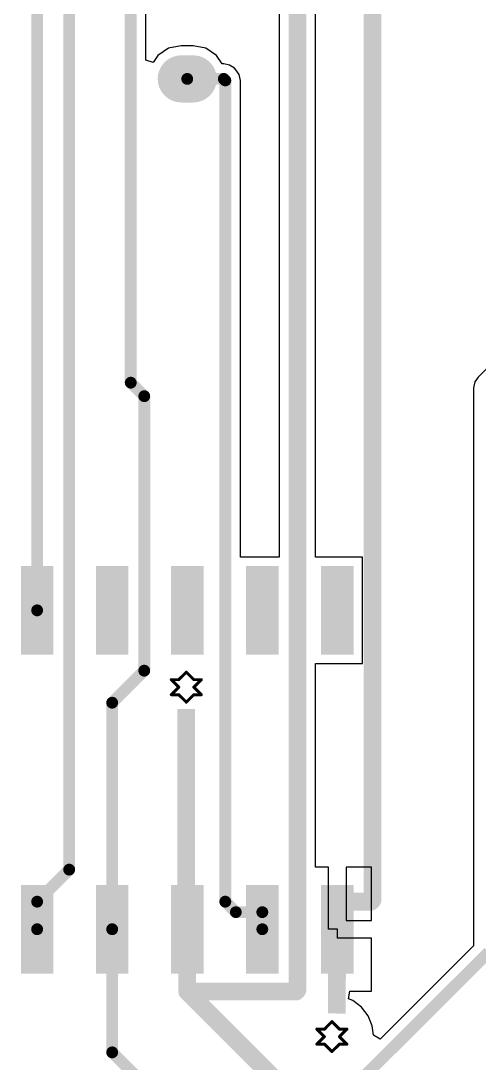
# Paper-space layout 'Лист1' of a CAD drawing. Header units: millimetres. Extents: x 0 to 594, y 0 to 420.
# Drawn here: x 202.33 to 217.82, y 252.15 to 287.42 of the extents above; entities that cross this region are included whole.
import ezdxf

# ---------------------------------------------------------------- set-up
doc = ezdxf.new("R2010")
doc.units = ezdxf.units.MM
doc.layers.add('DrillDrawing', color=1, linetype='Continuous')
doc.layers.add('TopLayer', color=1, linetype='Continuous')

psp = doc.layouts.new('Лист1')

# ---------------------------------------------------------------- hatches: boundary and pattern name
at = {"layer": 'TopLayer'}
h = psp.add_hatch(color=1, dxfattribs=at)
edge = h.paths.add_edge_path()
edge.add_arc((207.758, 285.453), 0.799, 90, 270)
edge.add_line((207.758, 284.653), (208.158, 284.653))
edge.add_arc((208.158, 285.453), 0.799, 270, 450)
edge.add_line((208.158, 286.252), (207.758, 286.252))
for points in [[(203.433, 265.973), (202.334, 265.973), (202.334, 268.97), (203.433, 268.97)], [(205.97, 265.973), (204.872, 265.973), (204.872, 268.97), (205.97, 268.97)], [(208.508, 265.973), (207.409, 265.973), (207.409, 268.97), (208.508, 268.97)], [(211.045, 265.973), (209.946, 265.973), (209.946, 268.97), (211.045, 268.97)], [(213.582, 265.973), (212.483, 265.973), (212.483, 268.97), (213.582, 268.97)], [(203.433, 255.185), (202.334, 255.185), (202.334, 258.181), (203.433, 258.181)], [(205.97, 255.185), (204.872, 255.185), (204.872, 258.181), (205.97, 258.181)], [(208.508, 255.185), (207.409, 255.185), (207.409, 258.181), (208.508, 258.181)], [(211.045, 255.185), (209.946, 255.185), (209.946, 258.181), (211.045, 258.181)], [(213.582, 255.185), (212.483, 255.185), (212.483, 258.181), (213.582, 258.181)]]:
    psp.add_hatch(color=1, dxfattribs=at).paths.add_polyline_path(points)

# ---------------------------------------------------------------- linework, layer by layer
at = {"layer": 'DrillDrawing', "const_width": 0.101}
for points in [[(207.672, 265.127), (207.926, 265.381)], [(207.926, 265.381), (208.18, 265.127)], [(207.418, 265.127), (207.672, 264.873)], [(207.418, 265.127), (207.672, 265.127)], [(207.418, 264.619), (207.672, 264.873)], [(208.18, 265.127), (208.433, 265.127)], [(208.18, 264.873), (208.433, 265.127)], [(208.18, 264.873), (208.433, 264.619)], [(207.418, 264.619), (207.672, 264.619)], [(207.672, 264.619), (207.926, 264.366)], [(207.926, 264.366), (208.18, 264.619)], [(208.18, 264.619), (208.433, 264.619)], [(212.595, 253.303), (212.848, 253.557)], [(212.848, 253.557), (213.102, 253.303)], [(212.341, 253.303), (212.595, 253.049)], [(212.341, 253.303), (212.595, 253.303)], [(213.102, 253.303), (213.356, 253.303)], [(213.102, 253.049), (213.356, 253.303)], [(212.341, 252.795), (212.595, 253.049)], [(213.102, 253.049), (213.356, 252.795)], [(212.341, 252.795), (212.595, 252.795)], [(212.595, 252.795), (212.848, 252.542)], [(212.848, 252.542), (213.102, 252.795)], [(213.102, 252.795), (213.356, 252.795)]]:
    psp.add_lwpolyline(points, dxfattribs=at)
at = {"layer": 'DrillDrawing', "const_width": 0.0507}
for points in [[(207.9, 265.381, 1), (207.951, 265.381, 1)], [(207.9, 265.381, 1), (207.951, 265.381, 1)], [(207.393, 265.127, 1), (207.444, 265.127, 1)], [(207.393, 265.127, 1), (207.444, 265.127, 1)], [(207.647, 265.127, 1), (207.698, 265.127, 1)], [(207.647, 265.127, 1), (207.698, 265.127, 1)], [(207.647, 264.873, 1), (207.698, 264.873, 1)], [(207.647, 264.873, 1), (207.698, 264.873, 1)], [(208.154, 265.127, 1), (208.205, 265.127, 1)], [(208.154, 265.127, 1), (208.205, 265.127, 1)], [(208.154, 264.873, 1), (208.205, 264.873, 1)], [(208.154, 264.873, 1), (208.205, 264.873, 1)], [(208.408, 265.127, 1), (208.459, 265.127, 1)], [(208.408, 265.127, 1), (208.459, 265.127, 1)], [(207.393, 264.619, 1), (207.444, 264.619, 1)], [(207.393, 264.619, 1), (207.444, 264.619, 1)], [(207.647, 264.619, 1), (207.698, 264.619, 1)], [(207.647, 264.619, 1), (207.698, 264.619, 1)], [(208.154, 264.619, 1), (208.205, 264.619, 1)], [(208.154, 264.619, 1), (208.205, 264.619, 1)], [(208.408, 264.619, 1), (208.459, 264.619, 1)], [(208.408, 264.619, 1), (208.459, 264.619, 1)], [(207.9, 264.366, 1), (207.951, 264.366, 1)], [(207.9, 264.366, 1), (207.951, 264.366, 1)], [(212.823, 253.557, 1), (212.874, 253.557, 1)], [(212.823, 253.557, 1), (212.874, 253.557, 1)], [(212.315, 253.303, 1), (212.366, 253.303, 1)], [(212.315, 253.303, 1), (212.366, 253.303, 1)], [(212.569, 253.303, 1), (212.62, 253.303, 1)], [(212.569, 253.303, 1), (212.62, 253.303, 1)], [(213.077, 253.303, 1), (213.127, 253.303, 1)], [(213.077, 253.303, 1), (213.127, 253.303, 1)], [(213.33, 253.303, 1), (213.381, 253.303, 1)], [(213.33, 253.303, 1), (213.381, 253.303, 1)], [(212.569, 253.049, 1), (212.62, 253.049, 1)], [(212.569, 253.049, 1), (212.62, 253.049, 1)], [(213.077, 253.049, 1), (213.127, 253.049, 1)], [(213.077, 253.049, 1), (213.127, 253.049, 1)], [(212.315, 252.795, 1), (212.366, 252.795, 1)], [(212.315, 252.795, 1), (212.366, 252.795, 1)], [(212.569, 252.795, 1), (212.62, 252.795, 1)], [(212.569, 252.795, 1), (212.62, 252.795, 1)], [(212.823, 252.542, 1), (212.874, 252.542, 1)], [(212.823, 252.542, 1), (212.874, 252.542, 1)], [(213.077, 252.795, 1), (213.127, 252.795, 1)], [(213.077, 252.795, 1), (213.127, 252.795, 1)], [(213.33, 252.795, 1), (213.381, 252.795, 1)], [(213.33, 252.795, 1), (213.381, 252.795, 1)]]:
    psp.add_lwpolyline(points, format="xyb", close=True, dxfattribs=at)
at = {"layer": 'TopLayer'}
for p, q in [((206.558, 286.09), (206.558, 300.539)), ((211.07, 296.982), (211.07, 269.27)), ((212.292, 269.27), (212.292, 296.729)), ((207.33, 286.488), (206.966, 286.245)), ((207.758, 286.573), (207.33, 286.488)), ((208.158, 286.573), (207.758, 286.573)), ((208.587, 286.488), (208.158, 286.573)), ((208.95, 286.245), (208.587, 286.488)), ((206.811, 286.013), (206.558, 286.09)), ((206.966, 286.245), (206.811, 286.013)), ((209.139, 285.962), (208.95, 286.245)), ((209.195, 285.962), (209.139, 285.962)), ((209.389, 285.923), (209.195, 285.962)), ((209.555, 285.813), (209.389, 285.923)), ((209.605, 285.762), (209.555, 285.813)), ((209.716, 285.597), (209.605, 285.762)), ((209.755, 285.402), (209.716, 285.597)), ((209.755, 269.27), (209.755, 285.402)), ((218.511, 276.089), (217.787, 275.366)), ((217.677, 275.2), (217.638, 275.006)), ((217.787, 275.366), (217.677, 275.2)), ((217.638, 275.006), (217.638, 256.122)), ((211.07, 269.27), (209.755, 269.27)), ((213.882, 269.27), (212.292, 269.27)), ((213.882, 265.673), (213.882, 269.27)), ((212.292, 258.781), (212.292, 265.673)), ((212.292, 265.673), (213.882, 265.673)), ((212.733, 258.781), (212.292, 258.781)), ((212.733, 256.683), (212.733, 258.781)), ((214.182, 258.781), (213.333, 258.781)), ((213.333, 258.781), (213.333, 256.983)), ((214.182, 256.983), (214.182, 258.781)), ((213.333, 256.983), (214.182, 256.983)), ((213.033, 256.683), (212.733, 256.683)), ((213.033, 256.383), (213.033, 256.683)), ((214.182, 256.383), (213.033, 256.383)), ((214.182, 254.585), (214.182, 256.383)), ((217.638, 256.122), (214.478, 252.962)), ((213.407, 254.331), (213.458, 254.585)), ((213.554, 254.271), (213.407, 254.331)), ((213.458, 254.585), (214.182, 254.585)), ((213.846, 254.047), (213.554, 254.271)), ((214.07, 253.755), (213.846, 254.047)), ((214.211, 253.414), (214.07, 253.755)), ((214.253, 253.095), (214.211, 253.414)), ((214.478, 252.962), (214.253, 253.095))]:
    psp.add_line(p, q, dxfattribs=at)
for points, const_width in [([(206.048, 275.175), (206.048, 300.749)], 0.4), ([(211.681, 254.622), (211.681, 296.982)], 0.599), ([(203.968, 258.7), (203.968, 293.494)], 0.4), ([(214.218, 257.667), (214.218, 292.53)], 0.599), ([(202.884, 267.472), (202.884, 289.677)], 0.4), ([(207.958, 285.453), (209.195, 285.453)], 0.4), ([(209.195, 285.453), (209.245, 285.402)], 0.4), ([(209.245, 257.616), (209.245, 285.402)], 0.4), ([(206.048, 275.175), (206.505, 274.718)], 0.4), ([(206.505, 265.431), (206.505, 274.718)], 0.4), ([(205.421, 264.347), (206.505, 265.431)], 0.4), ([(205.421, 256.683), (205.421, 264.347)], 0.4), ([(207.926, 256.683), (207.926, 264.132)], 0.599), ([(202.884, 257.616), (203.968, 258.7)], 0.4), ([(202.884, 256.683), (202.884, 257.616)], 0.4), ([(209.245, 257.616), (209.6, 257.261)], 0.4), ([(213.033, 257.616), (214.168, 257.616)], 0.599), ([(213.033, 256.683), (213.033, 257.616)], 0.599), ([(214.168, 257.616), (214.218, 257.667)], 0.599), ([(209.6, 257.261), (210.496, 257.261)], 0.4), ([(210.496, 256.683), (210.496, 257.261)], 0.4), ([(205.421, 252.517), (205.421, 256.683)], 0.4), ([(207.926, 256.683), (207.958, 256.683)], 0.599), ([(207.958, 254.622), (207.958, 256.683)], 0.599), ([(213.01, 253.832), (213.033, 256.683)], 0.599), ([(212.653, 250.417), (218.147, 255.911)], 0.4), ([(207.958, 254.572), (207.958, 254.622)], 0.599), ([(207.958, 254.622), (208.009, 254.572)], 0.599), ([(207.958, 254.572), (211.377, 251.153)], 0.599), ([(208.009, 254.572), (211.63, 254.572)], 0.599), ([(211.63, 254.572), (211.681, 254.622)], 0.599), ([(205.421, 252.517), (207.579, 250.36)], 0.4)]:
    psp.add_lwpolyline(points, dxfattribs=dict(at, const_width=const_width))
for points, const_width in [([(207.858, 285.453, 1), (208.058, 285.453, 1)], 0.2), ([(209.095, 285.453, 1), (209.294, 285.453, 1)], 0.2), ([(209.095, 285.453, 1), (209.294, 285.453, 1)], 0.2), ([(209.145, 285.402, 1), (209.345, 285.402, 1)], 0.2), ([(209.145, 285.402, 1), (209.345, 285.402, 1)], 0.2), ([(205.948, 275.175, 1), (206.148, 275.175, 1)], 0.2), ([(205.948, 275.175, 1), (206.148, 275.175, 1)], 0.2), ([(206.405, 274.718, 1), (206.605, 274.718, 1)], 0.2), ([(206.405, 274.718, 1), (206.605, 274.718, 1)], 0.2), ([(202.784, 267.472, 1), (202.984, 267.472, 1)], 0.2), ([(206.405, 265.431, 1), (206.605, 265.431, 1)], 0.2), ([(206.405, 265.431, 1), (206.605, 265.431, 1)], 0.2), ([(205.321, 264.347, 1), (205.521, 264.347, 1)], 0.2), ([(205.321, 264.347, 1), (205.521, 264.347, 1)], 0.2), ([(203.868, 258.7, 1), (204.068, 258.7, 1)], 0.2), ([(203.868, 258.7, 1), (204.068, 258.7, 1)], 0.2), ([(202.784, 257.616, 1), (202.984, 257.616, 1)], 0.2), ([(202.784, 257.616, 1), (202.984, 257.616, 1)], 0.2), ([(209.145, 257.616, 1), (209.345, 257.616, 1)], 0.2), ([(209.145, 257.616, 1), (209.345, 257.616, 1)], 0.2), ([(212.883, 257.616, 1), (213.183, 257.616, 1)], 0.3), ([(212.883, 257.616, 1), (213.183, 257.616, 1)], 0.3), ([(214.018, 257.616, 1), (214.317, 257.616, 1)], 0.3), ([(214.018, 257.616, 1), (214.317, 257.616, 1)], 0.3), ([(214.069, 257.667, 1), (214.368, 257.667, 1)], 0.3), ([(214.069, 257.667, 1), (214.368, 257.667, 1)], 0.3), ([(209.501, 257.261, 1), (209.7, 257.261, 1)], 0.2), ([(209.501, 257.261, 1), (209.7, 257.261, 1)], 0.2), ([(210.396, 257.261, 1), (210.595, 257.261, 1)], 0.2), ([(210.396, 257.261, 1), (210.595, 257.261, 1)], 0.2), ([(202.784, 256.683, 1), (202.984, 256.683, 1)], 0.2), ([(205.321, 256.683, 1), (205.521, 256.683, 1)], 0.2), ([(205.321, 256.683, 1), (205.521, 256.683, 1)], 0.2), ([(207.776, 256.683, 1), (208.076, 256.683, 1)], 0.3), ([(207.776, 256.683, 1), (208.076, 256.683, 1)], 0.3), ([(207.808, 256.683, 1), (208.108, 256.683, 1)], 0.3), ([(207.808, 256.683, 1), (208.108, 256.683, 1)], 0.3), ([(210.396, 256.683, 1), (210.595, 256.683, 1)], 0.2), ([(212.883, 256.683, 1), (213.183, 256.683, 1)], 0.3), ([(212.883, 256.683, 1), (213.183, 256.683, 1)], 0.3), ([(207.808, 254.622, 1), (208.108, 254.622, 1)], 0.3), ([(207.808, 254.622, 1), (208.108, 254.622, 1)], 0.3), ([(207.808, 254.622, 1), (208.108, 254.622, 1)], 0.3), ([(207.808, 254.572, 1), (208.108, 254.572, 1)], 0.3), ([(207.808, 254.572, 1), (208.108, 254.572, 1)], 0.3), ([(207.859, 254.572, 1), (208.159, 254.572, 1)], 0.3), ([(207.859, 254.572, 1), (208.159, 254.572, 1)], 0.3), ([(211.481, 254.572, 1), (211.78, 254.572, 1)], 0.3), ([(211.481, 254.572, 1), (211.78, 254.572, 1)], 0.3), ([(211.531, 254.622, 1), (211.831, 254.622, 1)], 0.3), ([(211.531, 254.622, 1), (211.831, 254.622, 1)], 0.3), ([(205.321, 252.517, 1), (205.521, 252.517, 1)], 0.2), ([(205.321, 252.517, 1), (205.521, 252.517, 1)], 0.2)]:
    psp.add_lwpolyline(points, format="xyb", close=True, dxfattribs=dict(at, const_width=const_width))

doc.saveas('drawing.dxf')
